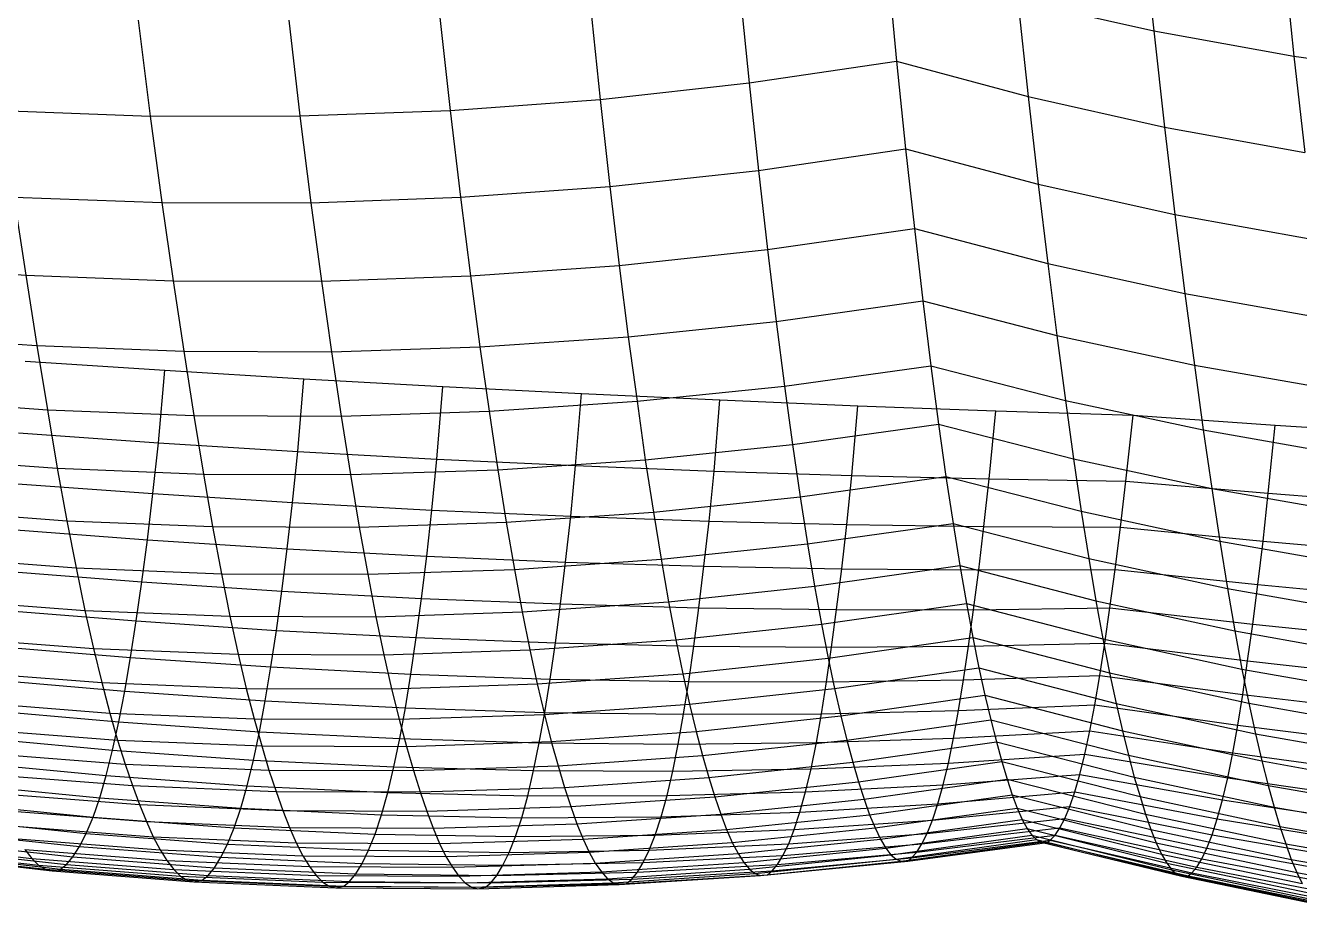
# Model space of a CAD drawing. Extents: x -429 to 429, y -1 to 209.
# Drawn here: x -114.73 to -96.37, y 1.69 to 14.38 of the extents above; entities that cross this region are included whole.
import ezdxf

# ---------------------------------------------------------------- set-up
doc = ezdxf.new("R2010")
doc.units = 0

msp = doc.modelspace()

# ---------------------------------------------------------------- linework, layer by layer
at = {"layer": 'default', "color": 5, "linetype": 'CONTINUOUS'}
for p, q in [((-98.626, 15.815, -7.564), (-98.469, 14.304, -6.628)), ((-96.608, 15.456, -8.393), (-96.448, 13.941, -7.425)), ((-102.309, 15.249, -4.68), (-102.176, 13.866, -3.842)), ((-102.309, 15.249, -4.68), (-102.176, 13.866, -3.842)), ((-104.438, 14.935, -4.964), (-104.301, 13.552, -4.082)), ((-106.593, 14.699, -5.115), (-106.449, 13.315, -4.198)), ((-100.426, 14.74, -5.712), (-98.469, 14.304, -6.628)), ((-100.426, 14.74, -5.712), (-100.28, 13.355, -4.83)), ((-108.762, 14.54, -5.132), (-108.611, 13.157, -4.187)), ((-113.104, 14.459, -4.764), (-112.933, 13.076, -3.791)), ((-110.936, 14.46, -5.015), (-110.775, 13.077, -4.052)), ((-98.469, 14.304, -6.628), (-96.448, 13.941, -7.425)), ((-98.469, 14.304, -6.628), (-98.315, 12.916, -5.71)), ((-104.301, 13.552, -4.082), (-102.176, 13.866, -3.842)), ((-102.176, 13.866, -3.842), (-100.28, 13.355, -4.83)), ((-102.176, 13.866, -3.842), (-102.045, 12.601, -3.025)), ((-102.176, 13.866, -3.842), (-102.045, 12.601, -3.025)), ((-96.448, 13.941, -7.425), (-94.373, 13.655, -8.098)), ((-96.448, 13.941, -7.425), (-96.292, 12.552, -6.477)), ((-106.449, 13.315, -4.198), (-104.301, 13.552, -4.082)), ((-104.301, 13.552, -4.082), (-104.167, 12.292, -3.222)), ((-108.611, 13.157, -4.187), (-106.449, 13.315, -4.198)), ((-106.449, 13.315, -4.198), (-106.308, 12.059, -3.303)), ((-100.28, 13.355, -4.83), (-98.315, 12.916, -5.71)), ((-100.28, 13.355, -4.83), (-100.136, 12.092, -3.971)), ((-115.074, 13.155, -3.407), (-112.933, 13.076, -3.791)), ((-112.933, 13.076, -3.791), (-110.775, 13.077, -4.052)), ((-112.933, 13.076, -3.791), (-112.764, 11.827, -2.841)), ((-110.775, 13.077, -4.052), (-108.611, 13.157, -4.187)), ((-110.775, 13.077, -4.052), (-110.616, 11.826, -3.111)), ((-108.611, 13.157, -4.187), (-108.461, 11.904, -3.266)), ((-98.315, 12.916, -5.71), (-96.292, 12.552, -6.477)), ((-98.315, 12.916, -5.71), (-98.164, 11.656, -4.814)), ((-104.167, 12.292, -3.222), (-102.045, 12.601, -3.025)), ((-102.045, 12.601, -3.025), (-100.136, 12.092, -3.971)), ((-102.045, 12.601, -3.025), (-101.918, 11.452, -2.239)), ((-102.045, 12.601, -3.025), (-101.918, 11.452, -2.239)), ((-106.308, 12.059, -3.303), (-104.167, 12.292, -3.222)), ((-104.167, 12.292, -3.222), (-104.036, 11.149, -2.396)), ((-108.461, 11.904, -3.266), (-106.308, 12.059, -3.303)), ((-106.308, 12.059, -3.303), (-106.172, 10.922, -2.443)), ((-100.136, 12.092, -3.971), (-98.164, 11.656, -4.814)), ((-100.136, 12.092, -3.971), (-99.997, 10.947, -3.145)), ((-114.897, 11.907, -2.455), (-112.764, 11.827, -2.841)), ((-114.897, 11.907, -2.455), (-114.726, 10.781, -1.543)), ((-112.764, 11.827, -2.841), (-110.616, 11.826, -3.111)), ((-112.764, 11.827, -2.841), (-112.602, 10.701, -1.93)), ((-110.616, 11.826, -3.111), (-108.461, 11.904, -3.266)), ((-110.616, 11.826, -3.111), (-110.463, 10.697, -2.21)), ((-108.461, 11.904, -3.266), (-108.317, 10.771, -2.381)), ((-98.164, 11.656, -4.814), (-96.138, 11.293, -5.553)), ((-98.164, 11.656, -4.814), (-98.019, 10.515, -3.955)), ((-104.036, 11.149, -2.396), (-101.918, 11.452, -2.239)), ((-101.918, 11.452, -2.239), (-99.997, 10.947, -3.145)), ((-101.918, 11.452, -2.239), (-101.797, 10.411, -1.491)), ((-101.918, 11.452, -2.239), (-101.797, 10.411, -1.491)), ((-106.172, 10.922, -2.443), (-104.036, 11.149, -2.396)), ((-104.036, 11.149, -2.396), (-103.911, 10.115, -1.612)), ((-116.827, 10.939, -1.049), (-114.726, 10.781, -1.543)), ((-108.317, 10.771, -2.381), (-106.172, 10.922, -2.443)), ((-106.172, 10.922, -2.443), (-106.041, 9.894, -1.63)), ((-99.997, 10.947, -3.145), (-98.019, 10.515, -3.955)), ((-99.997, 10.947, -3.145), (-99.865, 9.912, -2.361)), ((-114.726, 10.781, -1.543), (-112.602, 10.701, -1.93)), ((-114.726, 10.781, -1.543), (-114.565, 9.765, -0.681)), ((-112.602, 10.701, -1.93), (-110.463, 10.697, -2.21)), ((-112.602, 10.701, -1.93), (-112.448, 9.683, -1.07)), ((-110.463, 10.697, -2.21), (-108.317, 10.771, -2.381)), ((-110.463, 10.697, -2.21), (-110.317, 9.677, -1.358)), ((-108.317, 10.771, -2.381), (-108.179, 9.748, -1.545)), ((-98.019, 10.515, -3.955), (-95.991, 10.156, -4.666)), ((-98.019, 10.515, -3.955), (-97.881, 9.483, -3.14)), ((-103.911, 10.115, -1.612), (-101.797, 10.411, -1.491)), ((-101.797, 10.411, -1.491), (-99.865, 9.912, -2.361)), ((-101.797, 10.411, -1.491), (-101.681, 9.474, -0.782)), ((-101.797, 10.411, -1.491), (-101.681, 9.474, -0.782)), ((-106.041, 9.894, -1.63), (-103.911, 10.115, -1.612)), ((-103.911, 10.115, -1.612), (-103.792, 9.181, -0.871)), ((-116.66, 9.922, -0.193), (-114.565, 9.765, -0.681)), ((-114.565, 9.765, -0.681), (-112.448, 9.683, -1.07)), ((-114.565, 9.765, -0.681), (-114.414, 8.838, 0.126)), ((-110.317, 9.677, -1.358), (-108.179, 9.748, -1.545)), ((-108.179, 9.748, -1.545), (-106.041, 9.894, -1.63)), ((-108.179, 9.748, -1.545), (-108.047, 8.818, -0.76)), ((-106.041, 9.894, -1.63), (-105.916, 8.962, -0.864)), ((-99.865, 9.912, -2.361), (-97.881, 9.483, -3.14)), ((-99.865, 9.912, -2.361), (-99.742, 8.976, -1.62)), ((-112.448, 9.683, -1.07), (-110.317, 9.677, -1.358)), ((-112.448, 9.683, -1.07), (-112.303, 8.756, -0.264)), ((-110.317, 9.677, -1.358), (-110.179, 8.749, -0.56)), ((-114.733, 9.542, 18.921), (-112.723, 9.41, 18.544)), ((-112.814, 8.365, 18.2), (-112.723, 9.41, 18.544)), ((-112.723, 9.41, 18.544), (-110.718, 9.288, 18.148)), ((-103.792, 9.181, -0.871), (-101.681, 9.474, -0.782)), ((-101.681, 9.474, -0.782), (-99.742, 8.976, -1.62)), ((-101.681, 9.474, -0.782), (-101.57, 8.633, -0.107)), ((-101.681, 9.474, -0.782), (-101.57, 8.633, -0.107)), ((-97.881, 9.483, -3.14), (-95.852, 9.128, -3.826)), ((-97.881, 9.483, -3.14), (-97.754, 8.549, -2.372)), ((-110.804, 8.239, 17.808), (-110.718, 9.288, 18.148)), ((-110.718, 9.288, 18.148), (-108.716, 9.176, 17.735)), ((-105.916, 8.962, -0.864), (-103.792, 9.181, -0.871)), ((-103.792, 9.181, -0.871), (-103.677, 8.339, -0.169)), ((-108.799, 8.129, 17.389), (-108.716, 9.176, 17.735)), ((-108.716, 9.176, 17.735), (-106.717, 9.074, 17.303)), ((-106.8, 8.035, 16.943), (-106.717, 9.074, 17.303)), ((-106.717, 9.074, 17.303), (-104.723, 8.982, 16.853)), ((-116.504, 8.996, 0.609), (-114.414, 8.838, 0.126)), ((-114.414, 8.838, 0.126), (-112.303, 8.756, -0.264)), ((-114.414, 8.838, 0.126), (-114.271, 7.996, 0.886)), ((-110.179, 8.749, -0.56), (-108.047, 8.818, -0.76)), ((-108.047, 8.818, -0.76), (-105.916, 8.962, -0.864)), ((-108.047, 8.818, -0.76), (-107.922, 7.975, -0.019)), ((-105.916, 8.962, -0.864), (-105.796, 8.12, -0.139)), ((-104.806, 7.956, 16.47), (-104.723, 8.982, 16.853)), ((-104.723, 8.982, 16.853), (-102.732, 8.899, 16.385)), ((-102.82, 7.893, 15.97), (-102.732, 8.899, 16.385)), ((-102.732, 8.899, 16.385), (-100.746, 8.827, 15.899)), ((-100.841, 7.845, 15.444), (-100.746, 8.827, 15.899)), ((-100.746, 8.827, 15.899), (-98.765, 8.764, 15.395)), ((-99.742, 8.976, -1.62), (-97.754, 8.549, -2.372)), ((-99.742, 8.976, -1.62), (-99.625, 8.133, -0.917)), ((-112.303, 8.756, -0.264), (-110.179, 8.749, -0.56)), ((-112.303, 8.756, -0.264), (-112.165, 7.913, 0.495)), ((-110.179, 8.749, -0.56), (-110.047, 7.906, 0.193)), ((-103.677, 8.339, -0.169), (-101.57, 8.633, -0.107)), ((-101.57, 8.633, -0.107), (-99.625, 8.133, -0.917)), ((-101.57, 8.633, -0.107), (-101.464, 7.879, 0.537)), ((-101.57, 8.633, -0.107), (-101.464, 7.879, 0.537)), ((-98.869, 7.812, 14.892), (-98.765, 8.764, 15.395)), ((-98.869, 7.812, 14.892), (-98.765, 8.764, 15.395)), ((-98.765, 8.764, 15.395), (-96.72, 8.619, 15.178)), ((-114.829, 8.506, 18.565), (-112.814, 8.365, 18.2)), ((-97.754, 8.549, -2.372), (-95.723, 8.194, -3.037)), ((-97.754, 8.549, -2.372), (-97.633, 7.704, -1.646)), ((-96.817, 7.636, 14.724), (-96.72, 8.619, 15.178)), ((-96.72, 8.619, 15.178), (-94.676, 8.484, 14.943)), ((-112.893, 7.631, 17.884), (-112.814, 8.365, 18.2)), ((-112.814, 8.365, 18.2), (-110.804, 8.239, 17.808)), ((-105.796, 8.12, -0.139), (-103.677, 8.339, -0.169)), ((-103.677, 8.339, -0.169), (-103.566, 7.584, 0.502)), ((-116.357, 8.154, 1.365), (-114.271, 7.996, 0.886)), ((-110.879, 7.503, 17.493), (-110.804, 8.239, 17.808)), ((-110.804, 8.239, 17.808), (-108.799, 8.129, 17.389)), ((-108.872, 7.394, 17.071), (-108.799, 8.129, 17.389)), ((-108.799, 8.129, 17.389), (-106.8, 8.035, 16.943)), ((-107.922, 7.975, -0.019), (-105.796, 8.12, -0.139)), ((-105.796, 8.12, -0.139), (-105.68, 7.363, 0.553)), ((-99.625, 8.133, -0.917), (-97.633, 7.704, -1.646)), ((-99.625, 8.133, -0.917), (-99.513, 7.376, -0.246)), ((-114.271, 7.996, 0.886), (-112.165, 7.913, 0.495)), ((-114.271, 7.996, 0.886), (-114.133, 7.238, 1.613)), ((-112.165, 7.913, 0.495), (-110.047, 7.906, 0.193)), ((-112.165, 7.913, 0.495), (-112.033, 7.156, 1.221)), ((-110.047, 7.906, 0.193), (-107.922, 7.975, -0.019)), ((-110.047, 7.906, 0.193), (-109.919, 7.149, 0.913)), ((-107.922, 7.975, -0.019), (-107.8, 7.218, 0.69)), ((-106.871, 7.306, 16.618), (-106.8, 8.035, 16.943)), ((-106.8, 8.035, 16.943), (-104.806, 7.956, 16.47)), ((-104.878, 7.236, 16.135), (-104.806, 7.956, 16.47)), ((-104.806, 7.956, 16.47), (-102.82, 7.893, 15.97)), ((-114.911, 7.779, 18.244), (-112.893, 7.631, 17.884)), ((-103.566, 7.584, 0.502), (-101.464, 7.879, 0.537)), ((-102.893, 7.186, 15.621), (-102.82, 7.893, 15.97)), ((-102.82, 7.893, 15.97), (-100.841, 7.845, 15.444)), ((-101.464, 7.879, 0.537), (-99.513, 7.376, -0.246)), ((-101.464, 7.879, 0.537), (-101.361, 7.202, 1.152)), ((-101.464, 7.879, 0.537), (-101.361, 7.202, 1.152)), ((-100.916, 7.156, 15.078), (-100.841, 7.845, 15.444)), ((-100.841, 7.845, 15.444), (-98.869, 7.812, 14.892)), ((-98.948, 7.146, 14.504), (-98.869, 7.812, 14.892)), ((-98.948, 7.146, 14.504), (-98.869, 7.812, 14.892)), ((-98.869, 7.812, 14.892), (-96.817, 7.636, 14.724)), ((-112.973, 6.965, 17.553), (-112.893, 7.631, 17.884)), ((-112.893, 7.631, 17.884), (-110.879, 7.503, 17.493)), ((-105.68, 7.363, 0.553), (-103.566, 7.584, 0.502)), ((-103.566, 7.584, 0.502), (-103.46, 6.906, 1.143)), ((-97.633, 7.704, -1.646), (-95.602, 7.348, -2.292)), ((-97.633, 7.704, -1.646), (-97.518, 6.945, -0.952)), ((-96.893, 6.946, 14.357), (-96.817, 7.636, 14.724)), ((-96.817, 7.636, 14.724), (-94.766, 7.474, 14.529)), ((-116.216, 7.397, 2.089), (-114.133, 7.238, 1.613)), ((-110.957, 6.835, 17.163), (-110.879, 7.503, 17.493)), ((-110.879, 7.503, 17.493), (-108.872, 7.394, 17.071)), ((-108.947, 6.728, 16.739), (-108.872, 7.394, 17.071)), ((-108.872, 7.394, 17.071), (-106.871, 7.306, 16.618)), ((-107.8, 7.218, 0.69), (-105.68, 7.363, 0.553)), ((-105.68, 7.363, 0.553), (-105.569, 6.685, 1.215)), ((-99.513, 7.376, -0.246), (-97.518, 6.945, -0.952)), ((-99.513, 7.376, -0.246), (-99.405, 6.697, 0.396)), ((-114.133, 7.238, 1.613), (-112.033, 7.156, 1.221)), ((-114.133, 7.238, 1.613), (-114.001, 6.559, 2.31)), ((-109.919, 7.149, 0.913), (-107.8, 7.218, 0.69)), ((-107.8, 7.218, 0.69), (-107.683, 6.539, 1.368)), ((-106.945, 6.644, 16.281), (-106.871, 7.306, 16.618)), ((-106.871, 7.306, 16.618), (-104.878, 7.236, 16.135)), ((-104.951, 6.583, 15.79), (-104.878, 7.236, 16.135)), ((-104.878, 7.236, 16.135), (-102.893, 7.186, 15.621)), ((-103.46, 6.906, 1.143), (-101.361, 7.202, 1.152)), ((-102.966, 6.545, 15.265), (-102.893, 7.186, 15.621)), ((-102.893, 7.186, 15.621), (-100.916, 7.156, 15.078)), ((-101.361, 7.202, 1.152), (-99.405, 6.697, 0.396)), ((-101.361, 7.202, 1.152), (-101.263, 6.594, 1.742)), ((-101.361, 7.202, 1.152), (-101.263, 6.594, 1.742)), ((-114.994, 7.119, 17.91), (-112.973, 6.965, 17.553)), ((-112.033, 7.156, 1.221), (-109.919, 7.149, 0.913)), ((-112.033, 7.156, 1.221), (-111.905, 6.476, 1.916)), ((-109.919, 7.149, 0.913), (-109.797, 6.47, 1.602)), ((-100.991, 6.531, 14.708), (-100.916, 7.156, 15.078)), ((-100.916, 7.156, 15.078), (-98.948, 7.146, 14.504)), ((-99.026, 6.539, 14.117), (-98.948, 7.146, 14.504)), ((-99.026, 6.539, 14.117), (-98.948, 7.146, 14.504)), ((-98.948, 7.146, 14.504), (-96.893, 6.946, 14.357)), ((-113.053, 6.358, 17.217), (-112.973, 6.965, 17.553)), ((-112.973, 6.965, 17.553), (-110.957, 6.835, 17.163)), ((-111.034, 6.226, 16.827), (-110.957, 6.835, 17.163)), ((-110.957, 6.835, 17.163), (-108.947, 6.728, 16.739)), ((-105.569, 6.685, 1.215), (-103.46, 6.906, 1.143)), ((-103.46, 6.906, 1.143), (-103.357, 6.296, 1.756)), ((-97.518, 6.945, -0.952), (-95.485, 6.587, -1.58)), ((-97.518, 6.945, -0.952), (-97.407, 6.265, -0.288)), ((-96.968, 6.32, 13.987), (-96.893, 6.946, 14.357)), ((-96.893, 6.946, 14.357), (-94.839, 6.767, 14.179)), ((-116.08, 6.719, 2.781), (-114.001, 6.559, 2.31)), ((-109.023, 6.12, 16.401), (-108.947, 6.728, 16.739)), ((-108.947, 6.728, 16.739), (-106.945, 6.644, 16.281)), ((-107.683, 6.539, 1.368), (-105.569, 6.685, 1.215)), ((-107.019, 6.04, 15.939), (-106.945, 6.644, 16.281)), ((-106.945, 6.644, 16.281), (-104.951, 6.583, 15.79)), ((-105.569, 6.685, 1.215), (-105.461, 6.073, 1.847)), ((-99.405, 6.697, 0.396), (-97.407, 6.265, -0.288)), ((-99.405, 6.697, 0.396), (-99.302, 6.086, 1.01)), ((-115.078, 6.517, 17.571), (-113.053, 6.358, 17.217)), ((-114.001, 6.559, 2.31), (-111.905, 6.476, 1.916)), ((-114.001, 6.559, 2.31), (-113.874, 5.945, 2.973)), ((-111.905, 6.476, 1.916), (-109.797, 6.47, 1.602)), ((-111.905, 6.476, 1.916), (-111.782, 5.862, 2.578)), ((-109.797, 6.47, 1.602), (-107.683, 6.539, 1.368)), ((-109.797, 6.47, 1.602), (-109.679, 5.856, 2.259)), ((-107.683, 6.539, 1.368), (-107.57, 5.926, 2.015)), ((-105.024, 5.986, 15.442), (-104.951, 6.583, 15.79)), ((-104.951, 6.583, 15.79), (-102.966, 6.545, 15.265)), ((-103.357, 6.296, 1.756), (-101.263, 6.594, 1.742)), ((-103.039, 5.959, 14.909), (-102.966, 6.545, 15.265)), ((-102.966, 6.545, 15.265), (-100.991, 6.531, 14.708)), ((-101.263, 6.594, 1.742), (-99.302, 6.086, 1.01)), ((-101.263, 6.594, 1.742), (-101.168, 6.048, 2.306)), ((-101.263, 6.594, 1.742), (-101.168, 6.048, 2.306)), ((-101.064, 5.958, 14.341), (-100.991, 6.531, 14.708)), ((-100.991, 6.531, 14.708), (-99.026, 6.539, 14.117)), ((-99.102, 5.984, 13.738), (-99.026, 6.539, 14.117)), ((-99.102, 5.984, 13.738), (-99.026, 6.539, 14.117)), ((-99.026, 6.539, 14.117), (-96.968, 6.32, 13.987)), ((-113.133, 5.795, 16.882), (-113.053, 6.358, 17.217)), ((-113.053, 6.358, 17.217), (-111.034, 6.226, 16.827)), ((-105.461, 6.073, 1.847), (-103.357, 6.296, 1.756)), ((-103.357, 6.296, 1.756), (-103.258, 5.749, 2.345)), ((-97.407, 6.265, -0.288), (-95.374, 5.906, -0.898)), ((-97.407, 6.265, -0.288), (-97.302, 5.651, 0.346)), ((-97.042, 5.747, 13.62), (-96.968, 6.32, 13.987)), ((-96.968, 6.32, 13.987), (-94.912, 6.124, 13.821)), ((-115.95, 6.105, 3.441), (-113.874, 5.945, 2.973)), ((-111.112, 5.66, 16.492), (-111.034, 6.226, 16.827)), ((-111.034, 6.226, 16.827), (-109.023, 6.12, 16.401)), ((-109.098, 5.555, 16.065), (-109.023, 6.12, 16.401)), ((-109.023, 6.12, 16.401), (-107.019, 6.04, 15.939)), ((-107.57, 5.926, 2.015), (-105.461, 6.073, 1.847)), ((-105.461, 6.073, 1.847), (-105.357, 5.525, 2.457)), ((-99.302, 6.086, 1.01), (-97.302, 5.651, 0.346)), ((-99.302, 6.086, 1.01), (-99.202, 5.538, 1.6)), ((-115.16, 5.959, 17.234), (-113.133, 5.795, 16.882)), ((-113.874, 5.945, 2.973), (-111.782, 5.862, 2.578)), ((-113.874, 5.945, 2.973), (-113.751, 5.398, 3.616)), ((-109.679, 5.856, 2.259), (-107.57, 5.926, 2.015)), ((-107.57, 5.926, 2.015), (-107.461, 5.378, 2.64)), ((-107.092, 5.48, 15.599), (-107.019, 6.04, 15.939)), ((-107.019, 6.04, 15.939), (-105.024, 5.986, 15.442)), ((-105.096, 5.434, 15.097), (-105.024, 5.986, 15.442)), ((-105.024, 5.986, 15.442), (-103.039, 5.959, 14.909)), ((-103.258, 5.749, 2.345), (-101.168, 6.048, 2.306)), ((-103.111, 5.417, 14.558), (-103.039, 5.959, 14.909)), ((-103.039, 5.959, 14.909), (-101.064, 5.958, 14.341)), ((-101.168, 6.048, 2.306), (-99.202, 5.538, 1.6)), ((-101.168, 6.048, 2.306), (-101.076, 5.558, 2.85)), ((-101.168, 6.048, 2.306), (-101.076, 5.558, 2.85)), ((-101.137, 5.43, 13.982), (-101.064, 5.958, 14.341)), ((-101.064, 5.958, 14.341), (-99.102, 5.984, 13.738)), ((-99.175, 5.473, 13.369), (-99.102, 5.984, 13.738)), ((-99.175, 5.473, 13.369), (-99.102, 5.984, 13.738)), ((-99.102, 5.984, 13.738), (-97.042, 5.747, 13.62)), ((-113.214, 5.269, 16.536), (-113.133, 5.795, 16.882)), ((-113.133, 5.795, 16.882), (-111.112, 5.66, 16.492)), ((-111.782, 5.862, 2.578), (-109.679, 5.856, 2.259)), ((-111.782, 5.862, 2.578), (-111.663, 5.314, 3.221)), ((-109.679, 5.856, 2.259), (-109.565, 5.308, 2.895)), ((-105.357, 5.525, 2.457), (-103.258, 5.749, 2.345)), ((-103.258, 5.749, 2.345), (-103.161, 5.258, 2.914)), ((-97.115, 5.218, 13.26), (-97.042, 5.747, 13.62)), ((-97.042, 5.747, 13.62), (-94.983, 5.536, 13.464)), ((-115.823, 5.558, 4.081), (-113.751, 5.398, 3.616)), ((-111.191, 5.132, 16.145), (-111.112, 5.66, 16.492)), ((-111.112, 5.66, 16.492), (-109.098, 5.555, 16.065)), ((-109.175, 5.028, 15.717), (-109.098, 5.555, 16.065)), ((-109.098, 5.555, 16.065), (-107.092, 5.48, 15.599)), ((-107.461, 5.378, 2.64), (-105.357, 5.525, 2.457)), ((-105.357, 5.525, 2.457), (-105.256, 5.034, 3.046)), ((-103.161, 5.258, 2.914), (-101.076, 5.558, 2.85)), ((-101.076, 5.558, 2.85), (-99.105, 5.047, 2.17)), ((-101.076, 5.558, 2.85), (-100.987, 5.119, 3.374)), ((-101.076, 5.558, 2.85), (-100.987, 5.119, 3.374)), ((-99.202, 5.538, 1.6), (-97.199, 5.102, 0.958)), ((-99.202, 5.538, 1.6), (-99.105, 5.047, 2.17)), ((-97.302, 5.651, 0.346), (-95.267, 5.29, -0.247)), ((-97.302, 5.651, 0.346), (-97.199, 5.102, 0.958)), ((-115.244, 5.438, 16.887), (-113.214, 5.269, 16.536)), ((-113.751, 5.398, 3.616), (-111.663, 5.314, 3.221)), ((-113.751, 5.398, 3.616), (-113.631, 4.906, 4.238)), ((-109.565, 5.308, 2.895), (-107.461, 5.378, 2.64)), ((-107.461, 5.378, 2.64), (-107.354, 4.887, 3.245)), ((-107.167, 4.958, 15.25), (-107.092, 5.48, 15.599)), ((-107.092, 5.48, 15.599), (-105.096, 5.434, 15.097)), ((-105.17, 4.921, 14.744), (-105.096, 5.434, 15.097)), ((-105.096, 5.434, 15.097), (-103.111, 5.417, 14.558)), ((-103.183, 4.916, 14.202), (-103.111, 5.417, 14.558)), ((-103.111, 5.417, 14.558), (-101.137, 5.43, 13.982)), ((-101.208, 4.945, 13.622), (-101.137, 5.43, 13.982)), ((-101.137, 5.43, 13.982), (-99.175, 5.473, 13.369)), ((-99.247, 5.007, 13.005), (-99.175, 5.473, 13.369)), ((-99.247, 5.007, 13.005), (-99.175, 5.473, 13.369)), ((-99.175, 5.473, 13.369), (-97.115, 5.218, 13.26)), ((-113.298, 4.784, 16.174), (-113.214, 5.269, 16.536)), ((-113.214, 5.269, 16.536), (-111.191, 5.132, 16.145)), ((-111.663, 5.314, 3.221), (-109.565, 5.308, 2.895)), ((-111.663, 5.314, 3.221), (-111.547, 4.823, 3.841)), ((-109.565, 5.308, 2.895), (-109.453, 4.816, 3.51)), ((-105.256, 5.034, 3.046), (-103.161, 5.258, 2.914)), ((-103.161, 5.258, 2.914), (-103.068, 4.819, 3.462)), ((-97.186, 4.733, 12.899), (-97.115, 5.218, 13.26)), ((-97.115, 5.218, 13.26), (-95.054, 4.993, 13.112)), ((-115.7, 5.066, 4.699), (-113.631, 4.906, 4.238)), ((-115.33, 4.96, 16.526), (-113.298, 4.784, 16.174)), ((-111.273, 4.645, 15.783), (-111.191, 5.132, 16.145)), ((-111.191, 5.132, 16.145), (-109.175, 5.028, 15.717)), ((-109.254, 4.543, 15.353), (-109.175, 5.028, 15.717)), ((-109.175, 5.028, 15.717), (-107.167, 4.958, 15.25)), ((-107.354, 4.887, 3.245), (-105.256, 5.034, 3.046)), ((-107.245, 4.477, 14.885), (-107.167, 4.958, 15.25)), ((-107.167, 4.958, 15.25), (-105.17, 4.921, 14.744)), ((-105.256, 5.034, 3.046), (-105.157, 4.595, 3.613)), ((-103.068, 4.819, 3.462), (-100.987, 5.119, 3.374)), ((-101.208, 4.945, 13.622), (-99.247, 5.007, 13.005)), ((-100.987, 5.119, 3.374), (-99.012, 4.607, 2.719)), ((-100.987, 5.119, 3.374), (-100.901, 4.725, 3.88)), ((-100.987, 5.119, 3.374), (-100.901, 4.725, 3.88)), ((-99.319, 4.587, 12.638), (-99.247, 5.007, 13.005)), ((-99.319, 4.587, 12.638), (-99.247, 5.007, 13.005)), ((-99.247, 5.007, 13.005), (-97.186, 4.733, 12.899)), ((-99.105, 5.047, 2.17), (-97.1, 4.609, 1.549)), ((-99.105, 5.047, 2.17), (-99.012, 4.607, 2.719)), ((-97.199, 5.102, 0.958), (-95.164, 4.74, 0.382)), ((-97.199, 5.102, 0.958), (-97.1, 4.609, 1.549)), ((-113.631, 4.906, 4.238), (-111.547, 4.823, 3.841)), ((-113.631, 4.906, 4.238), (-113.514, 4.468, 4.838)), ((-113.384, 4.339, 15.799), (-113.298, 4.784, 16.174)), ((-113.298, 4.784, 16.174), (-111.273, 4.645, 15.783)), ((-111.547, 4.823, 3.841), (-109.453, 4.816, 3.51)), ((-111.547, 4.823, 3.841), (-111.434, 4.384, 4.44)), ((-109.453, 4.816, 3.51), (-107.354, 4.887, 3.245)), ((-109.453, 4.816, 3.51), (-109.345, 4.378, 4.103)), ((-107.354, 4.887, 3.245), (-107.251, 4.448, 3.827)), ((-105.245, 4.449, 14.38), (-105.17, 4.921, 14.744)), ((-105.17, 4.921, 14.744), (-103.183, 4.916, 14.202)), ((-105.157, 4.595, 3.613), (-103.068, 4.819, 3.462)), ((-103.257, 4.458, 13.836), (-103.183, 4.916, 14.202)), ((-103.183, 4.916, 14.202), (-101.208, 4.945, 13.622)), ((-103.068, 4.819, 3.462), (-102.977, 4.426, 3.991)), ((-101.281, 4.504, 13.255), (-101.208, 4.945, 13.622)), ((-115.581, 4.628, 5.296), (-113.514, 4.468, 4.838)), ((-111.356, 4.198, 15.407), (-111.273, 4.645, 15.783)), ((-111.273, 4.645, 15.783), (-109.254, 4.543, 15.353)), ((-107.251, 4.448, 3.827), (-105.157, 4.595, 3.613)), ((-105.157, 4.595, 3.613), (-105.062, 4.203, 4.16)), ((-102.977, 4.426, 3.991), (-100.901, 4.725, 3.88)), ((-100.901, 4.725, 3.88), (-98.921, 4.213, 3.248)), ((-100.901, 4.725, 3.88), (-100.818, 4.371, 4.367)), ((-100.901, 4.725, 3.88), (-100.818, 4.371, 4.367)), ((-99.012, 4.607, 2.719), (-97.003, 4.169, 2.119)), ((-99.012, 4.607, 2.719), (-98.921, 4.213, 3.248)), ((-97.258, 4.291, 12.533), (-97.186, 4.733, 12.899)), ((-97.186, 4.733, 12.899), (-95.124, 4.491, 12.755)), ((-97.1, 4.609, 1.549), (-95.064, 4.247, 0.99)), ((-97.1, 4.609, 1.549), (-97.003, 4.169, 2.119)), ((-115.417, 4.522, 16.153), (-113.384, 4.339, 15.799)), ((-113.514, 4.468, 4.838), (-111.434, 4.384, 4.44)), ((-113.514, 4.468, 4.838), (-113.402, 4.078, 5.415)), ((-109.345, 4.378, 4.103), (-107.251, 4.448, 3.827)), ((-109.336, 4.098, 14.977), (-109.254, 4.543, 15.353)), ((-109.254, 4.543, 15.353), (-107.245, 4.477, 14.885)), ((-107.324, 4.038, 14.509), (-107.245, 4.477, 14.885)), ((-107.251, 4.448, 3.827), (-107.151, 4.057, 4.388)), ((-107.245, 4.477, 14.885), (-105.245, 4.449, 14.38)), ((-105.322, 4.02, 14.004), (-105.245, 4.449, 14.38)), ((-105.245, 4.449, 14.38), (-103.257, 4.458, 13.836)), ((-105.062, 4.203, 4.16), (-102.977, 4.426, 3.991)), ((-103.331, 4.042, 13.462), (-103.257, 4.458, 13.836)), ((-103.257, 4.458, 13.836), (-101.281, 4.504, 13.255)), ((-102.977, 4.426, 3.991), (-102.89, 4.074, 4.5)), ((-101.354, 4.106, 12.884), (-101.281, 4.504, 13.255)), ((-101.281, 4.504, 13.255), (-99.319, 4.587, 12.638)), ((-99.391, 4.21, 12.269), (-99.319, 4.587, 12.638)), ((-99.391, 4.21, 12.269), (-99.319, 4.587, 12.638)), ((-99.319, 4.587, 12.638), (-97.258, 4.291, 12.533)), ((-115.466, 4.239, 5.87), (-113.402, 4.078, 5.415)), ((-113.473, 3.933, 15.407), (-113.384, 4.339, 15.799)), ((-113.384, 4.339, 15.799), (-111.356, 4.198, 15.407)), ((-111.434, 4.384, 4.44), (-109.345, 4.378, 4.103)), ((-111.434, 4.384, 4.44), (-111.325, 3.994, 5.016)), ((-109.345, 4.378, 4.103), (-109.24, 3.987, 4.674)), ((-102.89, 4.074, 4.5), (-100.818, 4.371, 4.367)), ((-100.818, 4.371, 4.367), (-98.833, 3.861, 3.758)), ((-100.818, 4.371, 4.367), (-100.737, 4.053, 4.838)), ((-100.818, 4.371, 4.367), (-100.737, 4.053, 4.838)), ((-97.33, 3.892, 12.16), (-97.258, 4.291, 12.533)), ((-97.258, 4.291, 12.533), (-95.196, 4.032, 12.388)), ((-115.507, 4.122, 15.764), (-113.473, 3.933, 15.407)), ((-113.402, 4.078, 5.415), (-111.325, 3.994, 5.016)), ((-113.402, 4.078, 5.415), (-113.293, 3.731, 5.972)), ((-111.443, 3.789, 15.014), (-111.356, 4.198, 15.407)), ((-111.356, 4.198, 15.407), (-109.336, 4.098, 14.977)), ((-109.42, 3.691, 14.584), (-109.336, 4.098, 14.977)), ((-109.336, 4.098, 14.977), (-107.324, 4.038, 14.509)), ((-109.24, 3.987, 4.674), (-107.151, 4.057, 4.388)), ((-107.151, 4.057, 4.388), (-105.062, 4.203, 4.16)), ((-107.151, 4.057, 4.388), (-107.054, 3.708, 4.929)), ((-105.322, 4.02, 14.004), (-103.331, 4.042, 13.462)), ((-105.062, 4.203, 4.16), (-104.97, 3.853, 4.688)), ((-104.97, 3.853, 4.688), (-102.89, 4.074, 4.5)), ((-103.408, 3.665, 13.078), (-103.331, 4.042, 13.462)), ((-103.331, 4.042, 13.462), (-101.354, 4.106, 12.884)), ((-102.89, 4.074, 4.5), (-102.805, 3.759, 4.992)), ((-102.805, 3.759, 4.992), (-100.737, 4.053, 4.838)), ((-101.428, 3.747, 12.505), (-101.354, 4.106, 12.884)), ((-101.354, 4.106, 12.884), (-99.391, 4.21, 12.269)), ((-100.737, 4.053, 4.838), (-98.749, 3.545, 4.251)), ((-100.737, 4.053, 4.838), (-100.658, 3.769, 5.293)), ((-100.737, 4.053, 4.838), (-100.658, 3.769, 5.293)), ((-99.463, 3.874, 11.898), (-99.391, 4.21, 12.269)), ((-99.463, 3.874, 11.898), (-99.391, 4.21, 12.269)), ((-99.391, 4.21, 12.269), (-97.33, 3.892, 12.16)), ((-98.921, 4.213, 3.248), (-96.91, 3.776, 2.668)), ((-98.921, 4.213, 3.248), (-98.833, 3.861, 3.758)), ((-97.003, 4.169, 2.119), (-94.966, 3.806, 1.576)), ((-97.003, 4.169, 2.119), (-96.91, 3.776, 2.668)), ((-115.355, 3.891, 6.423), (-113.293, 3.731, 5.972)), ((-113.565, 3.566, 14.996), (-113.473, 3.933, 15.407)), ((-113.473, 3.933, 15.407), (-111.443, 3.789, 15.014)), ((-111.325, 3.994, 5.016), (-109.24, 3.987, 4.674)), ((-111.325, 3.994, 5.016), (-111.22, 3.646, 5.572)), ((-109.24, 3.987, 4.674), (-109.139, 3.639, 5.224)), ((-107.406, 3.637, 14.118), (-107.324, 4.038, 14.509)), ((-107.324, 4.038, 14.509), (-105.322, 4.02, 14.004)), ((-105.401, 3.629, 13.616), (-105.322, 4.02, 14.004)), ((-101.428, 3.747, 12.505), (-99.463, 3.874, 11.898)), ((-99.534, 3.581, 11.522), (-99.463, 3.874, 11.898)), ((-99.534, 3.581, 11.522), (-99.463, 3.874, 11.898)), ((-99.463, 3.874, 11.898), (-97.403, 3.533, 11.781)), ((-98.833, 3.861, 3.758), (-96.82, 3.424, 3.197)), ((-98.833, 3.861, 3.758), (-98.749, 3.545, 4.251)), ((-97.403, 3.533, 11.781), (-97.33, 3.892, 12.16)), ((-97.33, 3.892, 12.16), (-95.268, 3.614, 12.012)), ((-115.601, 3.762, 15.356), (-113.565, 3.566, 14.996)), ((-113.293, 3.731, 5.972), (-111.22, 3.646, 5.572)), ((-113.293, 3.731, 5.972), (-113.188, 3.422, 6.509)), ((-111.533, 3.42, 14.601), (-111.443, 3.789, 15.014)), ((-111.443, 3.789, 15.014), (-109.42, 3.691, 14.584)), ((-109.508, 3.323, 14.171), (-109.42, 3.691, 14.584)), ((-109.42, 3.691, 14.584), (-107.406, 3.637, 14.118)), ((-109.139, 3.639, 5.224), (-107.054, 3.708, 4.929)), ((-107.054, 3.708, 4.929), (-104.97, 3.853, 4.688)), ((-107.054, 3.708, 4.929), (-106.96, 3.396, 5.451)), ((-104.97, 3.853, 4.688), (-104.88, 3.54, 5.197)), ((-104.88, 3.54, 5.197), (-102.805, 3.759, 4.992)), ((-103.408, 3.665, 13.078), (-101.428, 3.747, 12.505)), ((-102.805, 3.759, 4.992), (-102.722, 3.477, 5.467)), ((-102.722, 3.477, 5.467), (-100.658, 3.769, 5.293)), ((-101.503, 3.43, 12.117), (-101.428, 3.747, 12.505)), ((-100.658, 3.769, 5.293), (-98.666, 3.263, 4.727)), ((-100.658, 3.769, 5.293), (-100.582, 3.513, 5.732)), ((-100.658, 3.769, 5.293), (-100.582, 3.513, 5.732)), ((-96.91, 3.776, 2.668), (-94.873, 3.413, 2.14)), ((-96.91, 3.776, 2.668), (-96.82, 3.424, 3.197)), ((-115.247, 3.582, 6.957), (-113.188, 3.422, 6.509)), ((-113.66, 3.243, 14.567), (-113.565, 3.566, 14.996)), ((-113.565, 3.566, 14.996), (-111.533, 3.42, 14.601)), ((-111.22, 3.646, 5.572), (-109.139, 3.639, 5.224)), ((-111.22, 3.646, 5.572), (-111.118, 3.337, 6.108)), ((-109.139, 3.639, 5.224), (-109.041, 3.329, 5.755)), ((-107.491, 3.276, 13.708), (-107.406, 3.637, 14.118)), ((-107.406, 3.637, 14.118), (-105.401, 3.629, 13.616)), ((-106.96, 3.396, 5.451), (-104.88, 3.54, 5.197)), ((-105.483, 3.278, 13.21), (-105.401, 3.629, 13.616)), ((-105.401, 3.629, 13.616), (-103.408, 3.665, 13.078)), ((-104.88, 3.54, 5.197), (-104.794, 3.261, 5.688)), ((-103.487, 3.329, 12.68), (-103.408, 3.665, 13.078)), ((-102.642, 3.225, 5.928), (-100.582, 3.513, 5.732)), ((-101.503, 3.43, 12.117), (-99.534, 3.581, 11.522)), ((-100.582, 3.513, 5.732), (-98.587, 3.01, 5.188)), ((-100.582, 3.513, 5.732), (-100.508, 3.289, 6.159)), ((-100.582, 3.513, 5.732), (-100.508, 3.289, 6.159)), ((-99.607, 3.329, 11.141), (-99.534, 3.581, 11.522)), ((-99.607, 3.329, 11.141), (-99.534, 3.581, 11.522)), ((-99.534, 3.581, 11.522), (-97.477, 3.216, 11.392)), ((-98.749, 3.545, 4.251), (-96.733, 3.11, 3.708)), ((-98.749, 3.545, 4.251), (-98.666, 3.263, 4.727)), ((-97.477, 3.216, 11.392), (-97.403, 3.533, 11.781)), ((-97.403, 3.533, 11.781), (-95.341, 3.236, 11.626)), ((-115.696, 3.445, 14.933), (-113.66, 3.243, 14.567)), ((-115.142, 3.308, 7.473), (-113.086, 3.148, 7.028)), ((-113.188, 3.422, 6.509), (-111.118, 3.337, 6.108)), ((-113.188, 3.422, 6.509), (-113.086, 3.148, 7.028)), ((-111.626, 3.094, 14.17), (-111.533, 3.42, 14.601)), ((-111.533, 3.42, 14.601), (-109.508, 3.323, 14.171)), ((-111.118, 3.337, 6.108), (-109.041, 3.329, 5.755)), ((-111.118, 3.337, 6.108), (-111.019, 3.063, 6.626)), ((-109.599, 2.999, 13.741), (-109.508, 3.323, 14.171)), ((-109.508, 3.323, 14.171), (-107.491, 3.276, 13.708)), ((-109.041, 3.329, 5.755), (-106.96, 3.396, 5.451)), ((-109.041, 3.329, 5.755), (-108.946, 3.053, 6.268)), ((-106.96, 3.396, 5.451), (-106.869, 3.119, 5.955)), ((-105.483, 3.278, 13.21), (-103.487, 3.329, 12.68)), ((-104.794, 3.261, 5.688), (-102.722, 3.477, 5.467)), ((-103.567, 3.036, 12.27), (-103.487, 3.329, 12.68)), ((-103.487, 3.329, 12.68), (-101.503, 3.43, 12.117)), ((-102.722, 3.477, 5.467), (-102.642, 3.225, 5.928)), ((-101.58, 3.156, 11.72), (-101.503, 3.43, 12.117)), ((-101.58, 3.156, 11.72), (-99.607, 3.329, 11.141)), ((-99.679, 3.119, 10.758), (-99.607, 3.329, 11.141)), ((-99.679, 3.119, 10.758), (-99.607, 3.329, 11.141)), ((-99.607, 3.329, 11.141), (-97.552, 2.941, 10.994)), ((-96.82, 3.424, 3.197), (-94.782, 3.063, 2.684)), ((-96.82, 3.424, 3.197), (-96.733, 3.11, 3.708)), ((-115.794, 3.173, 14.497), (-113.756, 2.965, 14.126)), ((-113.756, 2.965, 14.126), (-113.66, 3.243, 14.567)), ((-113.66, 3.243, 14.567), (-111.626, 3.094, 14.17)), ((-113.086, 3.148, 7.028), (-111.019, 3.063, 6.626)), ((-113.086, 3.148, 7.028), (-112.986, 2.903, 7.534)), ((-107.578, 2.958, 13.281), (-107.491, 3.276, 13.708)), ((-107.491, 3.276, 13.708), (-105.483, 3.278, 13.21)), ((-106.869, 3.119, 5.955), (-104.794, 3.261, 5.688)), ((-105.567, 2.97, 12.791), (-105.483, 3.278, 13.21)), ((-104.794, 3.261, 5.688), (-104.709, 3.011, 6.166)), ((-104.709, 3.011, 6.166), (-102.642, 3.225, 5.928)), ((-103.567, 3.036, 12.27), (-101.58, 3.156, 11.72)), ((-102.642, 3.225, 5.928), (-102.563, 3.001, 6.377)), ((-102.563, 3.001, 6.377), (-100.508, 3.289, 6.159)), ((-101.656, 2.924, 11.318), (-101.58, 3.156, 11.72)), ((-100.508, 3.289, 6.159), (-98.509, 2.786, 5.638)), ((-100.508, 3.289, 6.159), (-100.435, 3.096, 6.575)), ((-100.508, 3.289, 6.159), (-100.435, 3.096, 6.575)), ((-98.666, 3.263, 4.727), (-96.649, 2.831, 4.201)), ((-98.666, 3.263, 4.727), (-98.587, 3.01, 5.188)), ((-97.552, 2.941, 10.994), (-97.477, 3.216, 11.392)), ((-97.477, 3.216, 11.392), (-95.416, 2.9, 11.227)), ((-115.892, 2.946, 14.055), (-113.854, 2.732, 13.677)), ((-115.04, 3.063, 7.977), (-112.986, 2.903, 7.534)), ((-113.854, 2.732, 13.677), (-113.756, 2.965, 14.126)), ((-113.756, 2.965, 14.126), (-111.721, 2.814, 13.726)), ((-111.721, 2.814, 13.726), (-111.626, 3.094, 14.17)), ((-111.626, 3.094, 14.17), (-109.599, 2.999, 13.741)), ((-111.019, 3.063, 6.626), (-108.946, 3.053, 6.268)), ((-111.019, 3.063, 6.626), (-110.922, 2.818, 7.131)), ((-109.691, 2.721, 13.298), (-109.599, 2.999, 13.741)), ((-109.599, 2.999, 13.741), (-107.578, 2.958, 13.281)), ((-108.946, 3.053, 6.268), (-106.869, 3.119, 5.955)), ((-108.946, 3.053, 6.268), (-108.853, 2.807, 6.768)), ((-107.668, 2.685, 12.843), (-107.578, 2.958, 13.281)), ((-107.578, 2.958, 13.281), (-105.567, 2.97, 12.791)), ((-106.869, 3.119, 5.955), (-106.781, 2.872, 6.446)), ((-106.781, 2.872, 6.446), (-104.709, 3.011, 6.166)), ((-105.653, 2.707, 12.361), (-105.567, 2.97, 12.791)), ((-105.567, 2.97, 12.791), (-103.567, 3.036, 12.27)), ((-104.709, 3.011, 6.166), (-104.626, 2.788, 6.634)), ((-104.626, 2.788, 6.634), (-102.563, 3.001, 6.377)), ((-103.649, 2.787, 11.853), (-103.567, 3.036, 12.27)), ((-102.563, 3.001, 6.377), (-102.485, 2.81, 6.819)), ((-102.485, 2.81, 6.819), (-100.435, 3.096, 6.575)), ((-101.733, 2.733, 10.913), (-99.75, 2.947, 10.375)), ((-101.656, 2.924, 11.318), (-99.679, 3.119, 10.758)), ((-100.435, 3.096, 6.575), (-98.432, 2.595, 6.081)), ((-100.435, 3.096, 6.575), (-100.364, 2.934, 6.981)), ((-100.435, 3.096, 6.575), (-100.364, 2.934, 6.981)), ((-99.821, 2.812, 9.993), (-99.75, 2.947, 10.375)), ((-99.821, 2.812, 9.993), (-99.75, 2.947, 10.375)), ((-99.75, 2.947, 10.375), (-99.679, 3.119, 10.758)), ((-99.75, 2.947, 10.375), (-99.679, 3.119, 10.758)), ((-99.75, 2.947, 10.375), (-97.702, 2.518, 10.185)), ((-99.679, 3.119, 10.758), (-97.627, 2.709, 10.591)), ((-98.587, 3.01, 5.188), (-96.567, 2.58, 4.681)), ((-98.587, 3.01, 5.188), (-98.509, 2.786, 5.638)), ((-97.627, 2.709, 10.591), (-97.552, 2.941, 10.994)), ((-97.552, 2.941, 10.994), (-95.492, 2.606, 10.815)), ((-96.733, 3.11, 3.708), (-94.694, 2.75, 3.21)), ((-96.733, 3.11, 3.708), (-96.649, 2.831, 4.201)), ((-115.989, 2.761, 13.612), (-113.95, 2.543, 13.227)), ((-114.94, 2.841, 8.473), (-112.888, 2.681, 8.033)), ((-112.986, 2.903, 7.534), (-110.922, 2.818, 7.131)), ((-112.986, 2.903, 7.534), (-112.888, 2.681, 8.033)), ((-111.817, 2.579, 13.274), (-111.721, 2.814, 13.726)), ((-111.721, 2.814, 13.726), (-109.691, 2.721, 13.298)), ((-110.922, 2.818, 7.131), (-108.853, 2.807, 6.768)), ((-110.922, 2.818, 7.131), (-110.827, 2.596, 7.628)), ((-108.853, 2.807, 6.768), (-106.781, 2.872, 6.446)), ((-108.853, 2.807, 6.768), (-108.761, 2.585, 7.26)), ((-106.781, 2.872, 6.446), (-106.692, 2.649, 6.928)), ((-106.692, 2.649, 6.928), (-104.626, 2.788, 6.634)), ((-105.653, 2.707, 12.361), (-103.649, 2.787, 11.853)), ((-104.626, 2.788, 6.634), (-104.543, 2.599, 7.096)), ((-104.543, 2.599, 7.096), (-102.485, 2.81, 6.819)), ((-103.73, 2.58, 11.43), (-103.649, 2.787, 11.853)), ((-103.649, 2.787, 11.853), (-101.656, 2.924, 11.318)), ((-102.485, 2.81, 6.819), (-102.408, 2.651, 7.252)), ((-102.408, 2.651, 7.252), (-100.364, 2.934, 6.981)), ((-102.332, 2.521, 7.678), (-100.294, 2.804, 7.379)), ((-101.81, 2.581, 10.509), (-99.821, 2.812, 9.993)), ((-101.733, 2.733, 10.913), (-101.656, 2.924, 11.318)), ((-100.364, 2.934, 6.981), (-98.356, 2.435, 6.515)), ((-100.364, 2.934, 6.981), (-100.294, 2.804, 7.379)), ((-100.364, 2.934, 6.981), (-100.294, 2.804, 7.379)), ((-100.294, 2.804, 7.379), (-98.281, 2.305, 6.942)), ((-100.294, 2.804, 7.379), (-100.225, 2.707, 7.767)), ((-100.294, 2.804, 7.379), (-100.225, 2.707, 7.767)), ((-99.891, 2.708, 9.615), (-99.821, 2.812, 9.993)), ((-99.891, 2.708, 9.615), (-99.821, 2.812, 9.993)), ((-99.821, 2.812, 9.993), (-97.776, 2.365, 9.78)), ((-98.509, 2.786, 5.638), (-96.487, 2.356, 5.151)), ((-98.509, 2.786, 5.638), (-98.432, 2.595, 6.081)), ((-96.649, 2.831, 4.201), (-94.609, 2.472, 3.717)), ((-96.649, 2.831, 4.201), (-96.567, 2.58, 4.681)), ((-116.678, 2.605, 10.392), (-114.639, 2.372, 9.942)), ((-116.086, 2.616, 13.169), (-114.047, 2.393, 12.777)), ((-114.839, 2.654, 8.967), (-112.789, 2.494, 8.53)), ((-113.95, 2.543, 13.227), (-113.854, 2.732, 13.677)), ((-113.854, 2.732, 13.677), (-111.817, 2.579, 13.274)), ((-112.888, 2.681, 8.033), (-110.827, 2.596, 7.628)), ((-112.888, 2.681, 8.033), (-112.789, 2.494, 8.53)), ((-111.913, 2.388, 12.822), (-111.817, 2.579, 13.274)), ((-111.817, 2.579, 13.274), (-109.785, 2.488, 12.848)), ((-110.827, 2.596, 7.628), (-108.761, 2.585, 7.26)), ((-110.827, 2.596, 7.628), (-110.731, 2.409, 8.124)), ((-109.785, 2.488, 12.848), (-109.691, 2.721, 13.298)), ((-109.691, 2.721, 13.298), (-107.668, 2.685, 12.843)), ((-108.761, 2.585, 7.26), (-106.692, 2.649, 6.928)), ((-108.761, 2.585, 7.26), (-108.669, 2.398, 7.749)), ((-107.758, 2.457, 12.398), (-107.668, 2.685, 12.843)), ((-107.668, 2.685, 12.843), (-105.653, 2.707, 12.361)), ((-106.692, 2.649, 6.928), (-106.605, 2.461, 7.407)), ((-106.605, 2.461, 7.407), (-104.543, 2.599, 7.096)), ((-105.739, 2.488, 11.925), (-105.653, 2.707, 12.361)), ((-105.739, 2.488, 11.925), (-103.73, 2.58, 11.43)), ((-104.543, 2.599, 7.096), (-104.46, 2.441, 7.552)), ((-104.46, 2.441, 7.552), (-102.408, 2.651, 7.252)), ((-103.812, 2.414, 11.008), (-101.81, 2.581, 10.509)), ((-103.812, 2.414, 11.008), (-103.73, 2.58, 11.43)), ((-103.73, 2.58, 11.43), (-101.733, 2.733, 10.913)), ((-102.408, 2.651, 7.252), (-102.332, 2.521, 7.678)), ((-102.256, 2.424, 8.097), (-100.225, 2.707, 7.767)), ((-102.182, 2.361, 8.506), (-100.157, 2.642, 8.146)), ((-102.108, 2.33, 8.909), (-100.091, 2.606, 8.516)), ((-102.015, 2.334, 9.415), (-100.005, 2.602, 8.989)), ((-101.958, 2.379, 9.717), (-99.959, 2.636, 9.244)), ((-101.885, 2.462, 10.108), (-99.891, 2.708, 9.615)), ((-101.885, 2.462, 10.108), (-101.81, 2.581, 10.509)), ((-101.81, 2.581, 10.509), (-101.733, 2.733, 10.913)), ((-100.225, 2.707, 7.767), (-98.208, 2.208, 7.362)), ((-100.225, 2.707, 7.767), (-100.157, 2.642, 8.146)), ((-100.225, 2.707, 7.767), (-100.157, 2.642, 8.146)), ((-100.157, 2.642, 8.146), (-98.136, 2.145, 7.772)), ((-100.157, 2.642, 8.146), (-100.091, 2.606, 8.516)), ((-100.157, 2.642, 8.146), (-100.091, 2.606, 8.516)), ((-100.091, 2.606, 8.516), (-98.064, 2.113, 8.176)), ((-100.091, 2.606, 8.516), (-100.005, 2.602, 8.989)), ((-100.091, 2.606, 8.516), (-100.005, 2.602, 8.989)), ((-100.005, 2.602, 8.989), (-99.959, 2.636, 9.244)), ((-100.005, 2.602, 8.989), (-99.959, 2.636, 9.244)), ((-100.005, 2.602, 8.989), (-97.974, 2.118, 8.684)), ((-99.959, 2.636, 9.244), (-99.891, 2.708, 9.615)), ((-99.959, 2.636, 9.244), (-99.891, 2.708, 9.615)), ((-99.959, 2.636, 9.244), (-97.92, 2.163, 8.986)), ((-99.891, 2.708, 9.615), (-97.849, 2.246, 9.378)), ((-98.432, 2.595, 6.081), (-96.407, 2.166, 5.615)), ((-98.432, 2.595, 6.081), (-98.356, 2.435, 6.515)), ((-97.702, 2.518, 10.185), (-97.627, 2.709, 10.591)), ((-97.627, 2.709, 10.591), (-95.569, 2.356, 10.395)), ((-96.567, 2.58, 4.681), (-94.526, 2.223, 4.211)), ((-96.567, 2.58, 4.681), (-96.487, 2.356, 5.151)), ((-116.579, 2.508, 10.864), (-114.54, 2.275, 10.423)), ((-116.481, 2.449, 11.327), (-114.442, 2.216, 10.895)), ((-116.383, 2.425, 11.791), (-114.344, 2.194, 11.369)), ((-116.263, 2.447, 12.356), (-114.224, 2.218, 11.944)), ((-116.178, 2.51, 12.743), (-114.138, 2.284, 12.344)), ((-114.739, 2.501, 9.457), (-112.69, 2.341, 9.023)), ((-114.739, 2.501, 9.457), (-114.639, 2.372, 9.942)), ((-114.138, 2.284, 12.344), (-114.047, 2.393, 12.777)), ((-114.047, 2.393, 12.777), (-113.95, 2.543, 13.227)), ((-114.047, 2.393, 12.777), (-112.007, 2.237, 12.369)), ((-113.95, 2.543, 13.227), (-111.913, 2.388, 12.822)), ((-112.789, 2.494, 8.53), (-110.731, 2.409, 8.124)), ((-112.789, 2.494, 8.53), (-112.69, 2.341, 9.023)), ((-112.007, 2.237, 12.369), (-111.913, 2.388, 12.822)), ((-111.913, 2.388, 12.822), (-109.878, 2.298, 12.397)), ((-110.731, 2.409, 8.124), (-108.669, 2.398, 7.749)), ((-110.731, 2.409, 8.124), (-110.635, 2.255, 8.615)), ((-109.878, 2.298, 12.397), (-109.785, 2.488, 12.848)), ((-109.785, 2.488, 12.848), (-107.758, 2.457, 12.398)), ((-108.669, 2.398, 7.749), (-106.605, 2.461, 7.407)), ((-108.669, 2.398, 7.749), (-108.577, 2.243, 8.234)), ((-107.848, 2.272, 11.952), (-107.758, 2.457, 12.398)), ((-107.758, 2.457, 12.398), (-105.739, 2.488, 11.925)), ((-106.605, 2.461, 7.407), (-106.517, 2.305, 7.879)), ((-106.517, 2.305, 7.879), (-104.46, 2.441, 7.552)), ((-105.825, 2.311, 11.489), (-105.739, 2.488, 11.925)), ((-105.825, 2.311, 11.489), (-103.812, 2.414, 11.008)), ((-104.46, 2.441, 7.552), (-104.378, 2.312, 8.001)), ((-104.378, 2.312, 8.001), (-102.332, 2.521, 7.678)), ((-104.297, 2.215, 8.444), (-102.256, 2.424, 8.097)), ((-103.892, 2.283, 10.588), (-101.885, 2.462, 10.108)), ((-103.892, 2.283, 10.588), (-103.812, 2.414, 11.008)), ((-102.332, 2.521, 7.678), (-102.256, 2.424, 8.097)), ((-102.256, 2.424, 8.097), (-102.182, 2.361, 8.506)), ((-101.958, 2.379, 9.717), (-101.885, 2.462, 10.108)), ((-98.356, 2.435, 6.515), (-96.328, 2.009, 6.072)), ((-98.356, 2.435, 6.515), (-98.281, 2.305, 6.942)), ((-97.776, 2.365, 9.78), (-97.702, 2.518, 10.185)), ((-97.702, 2.518, 10.185), (-95.646, 2.148, 9.971)), ((-114.639, 2.372, 9.942), (-112.592, 2.212, 9.512)), ((-114.639, 2.372, 9.942), (-114.54, 2.275, 10.423)), ((-114.54, 2.275, 10.423), (-112.495, 2.115, 9.997)), ((-114.54, 2.275, 10.423), (-114.442, 2.216, 10.895)), ((-114.442, 2.216, 10.895), (-112.398, 2.057, 10.472)), ((-114.442, 2.216, 10.895), (-114.344, 2.194, 11.369)), ((-114.344, 2.194, 11.369), (-114.224, 2.218, 11.944)), ((-114.224, 2.218, 11.944), (-114.138, 2.284, 12.344)), ((-114.224, 2.218, 11.944), (-112.183, 2.06, 11.528)), ((-114.138, 2.284, 12.344), (-112.097, 2.126, 11.934)), ((-112.69, 2.341, 9.023), (-110.635, 2.255, 8.615)), ((-112.69, 2.341, 9.023), (-112.592, 2.212, 9.512)), ((-112.592, 2.212, 9.512), (-110.54, 2.126, 9.102)), ((-112.592, 2.212, 9.512), (-112.495, 2.115, 9.997)), ((-112.097, 2.126, 11.934), (-112.007, 2.237, 12.369)), ((-112.007, 2.237, 12.369), (-109.97, 2.148, 11.945)), ((-110.635, 2.255, 8.615), (-108.577, 2.243, 8.234)), ((-110.635, 2.255, 8.615), (-110.54, 2.126, 9.102)), ((-109.97, 2.148, 11.945), (-109.878, 2.298, 12.397)), ((-109.878, 2.298, 12.397), (-107.848, 2.272, 11.952)), ((-108.577, 2.243, 8.234), (-106.517, 2.305, 7.879)), ((-108.577, 2.243, 8.234), (-108.485, 2.114, 8.713)), ((-107.937, 2.126, 11.507), (-107.848, 2.272, 11.952)), ((-107.848, 2.272, 11.952), (-105.825, 2.311, 11.489)), ((-106.517, 2.305, 7.879), (-106.43, 2.176, 8.346)), ((-106.43, 2.176, 8.346), (-104.378, 2.312, 8.001)), ((-106.343, 2.079, 8.808), (-104.297, 2.215, 8.444)), ((-105.91, 2.171, 11.054), (-105.825, 2.311, 11.489)), ((-105.91, 2.171, 11.054), (-103.892, 2.283, 10.588)), ((-104.378, 2.312, 8.001), (-104.297, 2.215, 8.444)), ((-104.297, 2.215, 8.444), (-104.216, 2.153, 8.877)), ((-104.216, 2.153, 8.877), (-102.182, 2.361, 8.506)), ((-104.136, 2.125, 9.308), (-102.108, 2.33, 8.909)), ((-104.036, 2.137, 9.841), (-102.015, 2.334, 9.415)), ((-103.969, 2.19, 10.18), (-101.958, 2.379, 9.717)), ((-103.969, 2.19, 10.18), (-103.892, 2.283, 10.588)), ((-102.182, 2.361, 8.506), (-102.108, 2.33, 8.909)), ((-102.108, 2.33, 8.909), (-102.015, 2.334, 9.415)), ((-102.015, 2.334, 9.415), (-101.958, 2.379, 9.717)), ((-98.281, 2.305, 6.942), (-96.251, 1.879, 6.524)), ((-98.281, 2.305, 6.942), (-98.208, 2.208, 7.362)), ((-98.208, 2.208, 7.362), (-96.174, 1.781, 6.969)), ((-98.208, 2.208, 7.362), (-98.136, 2.145, 7.772)), ((-97.92, 2.163, 8.986), (-97.849, 2.246, 9.378)), ((-97.849, 2.246, 9.378), (-97.776, 2.365, 9.78)), ((-97.849, 2.246, 9.378), (-95.798, 1.85, 9.124)), ((-97.776, 2.365, 9.78), (-95.722, 1.981, 9.547)), ((-96.487, 2.356, 5.151), (-94.445, 2, 4.696)), ((-96.487, 2.356, 5.151), (-96.407, 2.166, 5.615)), ((-114.344, 2.194, 11.369), (-112.301, 2.034, 10.949)), ((-112.495, 2.115, 9.997), (-110.445, 2.029, 9.585)), ((-112.495, 2.115, 9.997), (-112.398, 2.057, 10.472)), ((-112.398, 2.057, 10.472), (-110.351, 1.971, 10.058)), ((-112.398, 2.057, 10.472), (-112.301, 2.034, 10.949)), ((-112.301, 2.034, 10.949), (-112.183, 2.06, 11.528)), ((-112.301, 2.034, 10.949), (-110.256, 1.948, 10.533)), ((-112.183, 2.06, 11.528), (-112.097, 2.126, 11.934)), ((-112.183, 2.06, 11.528), (-110.141, 1.972, 11.11)), ((-112.097, 2.126, 11.934), (-110.058, 2.038, 11.511)), ((-110.54, 2.126, 9.102), (-108.485, 2.114, 8.713)), ((-110.54, 2.126, 9.102), (-110.445, 2.029, 9.585)), ((-110.445, 2.029, 9.585), (-108.393, 2.017, 9.189)), ((-110.445, 2.029, 9.585), (-110.351, 1.971, 10.058)), ((-110.141, 1.972, 11.11), (-110.058, 2.038, 11.511)), ((-110.058, 2.038, 11.511), (-109.97, 2.148, 11.945)), ((-110.058, 2.038, 11.511), (-108.022, 2.02, 11.078)), ((-109.97, 2.148, 11.945), (-107.937, 2.126, 11.507)), ((-108.485, 2.114, 8.713), (-106.43, 2.176, 8.346)), ((-108.485, 2.114, 8.713), (-108.393, 2.017, 9.189)), ((-108.393, 2.017, 9.189), (-106.343, 2.079, 8.808)), ((-108.101, 1.956, 10.689), (-108.022, 2.02, 11.078)), ((-108.022, 2.02, 11.078), (-107.937, 2.126, 11.507)), ((-108.022, 2.02, 11.078), (-105.991, 2.07, 10.634)), ((-107.937, 2.126, 11.507), (-105.91, 2.171, 11.054)), ((-106.43, 2.176, 8.346), (-106.343, 2.079, 8.808)), ((-106.343, 2.079, 8.808), (-106.257, 2.019, 9.26)), ((-106.257, 2.019, 9.26), (-104.216, 2.153, 8.877)), ((-106.171, 1.993, 9.712), (-104.136, 2.125, 9.308)), ((-106.065, 2.011, 10.266), (-104.036, 2.137, 9.841)), ((-106.065, 2.011, 10.266), (-105.991, 2.07, 10.634)), ((-105.991, 2.07, 10.634), (-103.969, 2.19, 10.18)), ((-105.991, 2.07, 10.634), (-105.91, 2.171, 11.054)), ((-104.216, 2.153, 8.877), (-104.136, 2.125, 9.308)), ((-104.136, 2.125, 9.308), (-104.036, 2.137, 9.841)), ((-104.036, 2.137, 9.841), (-103.969, 2.19, 10.18)), ((-98.136, 2.145, 7.772), (-96.099, 1.72, 7.404)), ((-98.136, 2.145, 7.772), (-98.064, 2.113, 8.176)), ((-98.064, 2.113, 8.176), (-97.974, 2.118, 8.684)), ((-98.064, 2.113, 8.176), (-96.024, 1.692, 7.837)), ((-97.974, 2.118, 8.684), (-97.92, 2.163, 8.986)), ((-97.974, 2.118, 8.684), (-95.931, 1.704, 8.373)), ((-97.92, 2.163, 8.986), (-95.87, 1.757, 8.715)), ((-96.407, 2.166, 5.615), (-94.364, 1.811, 5.178)), ((-96.407, 2.166, 5.615), (-96.328, 2.009, 6.072)), ((-110.351, 1.971, 10.058), (-108.303, 1.958, 9.654)), ((-110.351, 1.971, 10.058), (-110.256, 1.948, 10.533)), ((-110.256, 1.948, 10.533), (-110.141, 1.972, 11.11)), ((-110.256, 1.948, 10.533), (-108.212, 1.934, 10.12)), ((-110.141, 1.972, 11.11), (-108.101, 1.956, 10.689)), ((-108.393, 2.017, 9.189), (-108.303, 1.958, 9.654)), ((-108.303, 1.958, 9.654), (-106.257, 2.019, 9.26)), ((-108.303, 1.958, 9.654), (-108.212, 1.934, 10.12)), ((-108.212, 1.934, 10.12), (-106.171, 1.993, 9.712)), ((-108.212, 1.934, 10.12), (-108.101, 1.956, 10.689)), ((-108.101, 1.956, 10.689), (-106.065, 2.011, 10.266)), ((-106.257, 2.019, 9.26), (-106.171, 1.993, 9.712)), ((-106.171, 1.993, 9.712), (-106.065, 2.011, 10.266))]:
    msp.add_line(p, q, dxfattribs=at)

doc.saveas('drawing.dxf')
